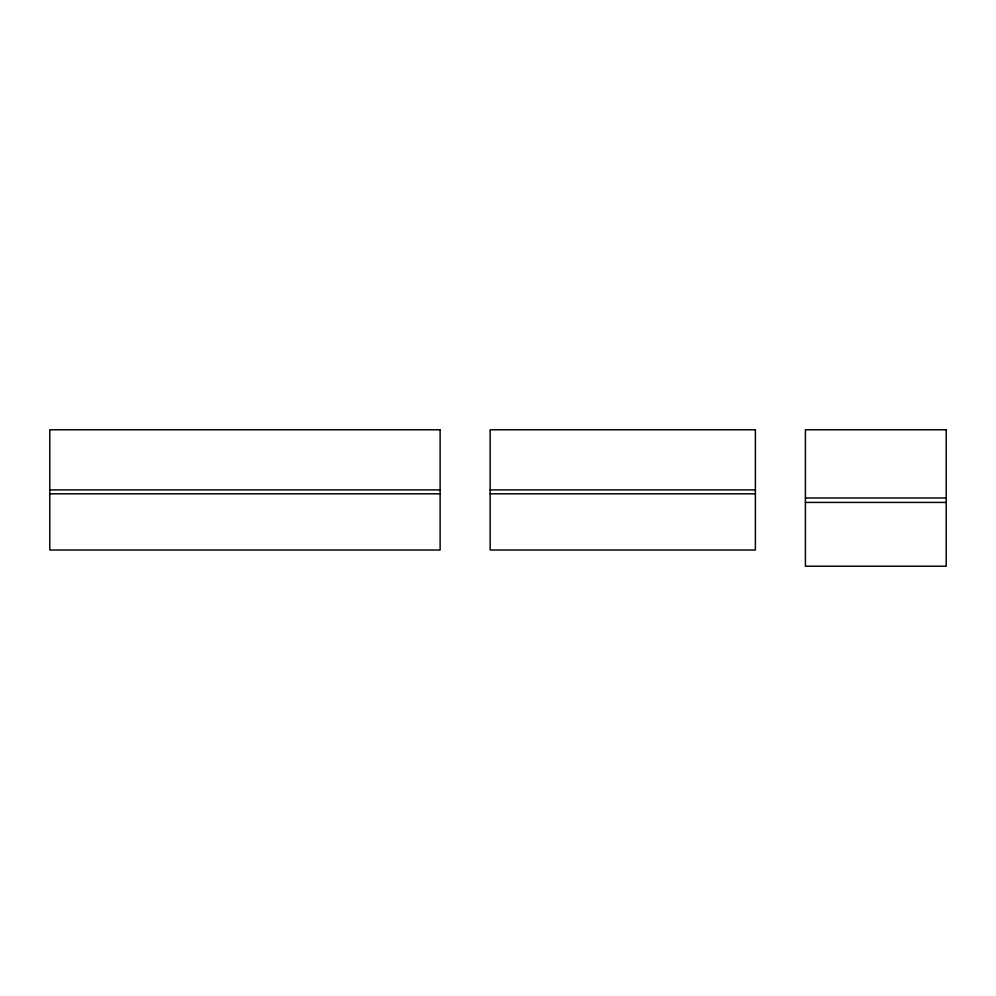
<?xml version="1.0" encoding="UTF-8"?>
<svg xmlns="http://www.w3.org/2000/svg" width="996" height="996" viewBox="0 0 996 996"><rect width="100%" height="100%" fill="white"/><g stroke="black" fill="none" stroke-linecap="round" stroke-linejoin="round"><path stroke-width="1.49" d="M49.8 489.908L440.12 489.908M490.157 489.908L755.379 489.908M49.8 493.804L440.12 493.804M490.157 493.804L755.379 493.804M805.415 498L946.2 498M805.415 502.42L946.2 502.42M440.12 429.774L49.8 429.774L49.8 550.029L440.12 550.029L440.12 429.774M755.379 429.774L490.157 429.774L490.157 550.029L755.379 550.029L755.379 429.774M946.2 429.774L805.415 429.774L805.415 566.226L946.2 566.226L946.2 429.774"/></g></svg>
